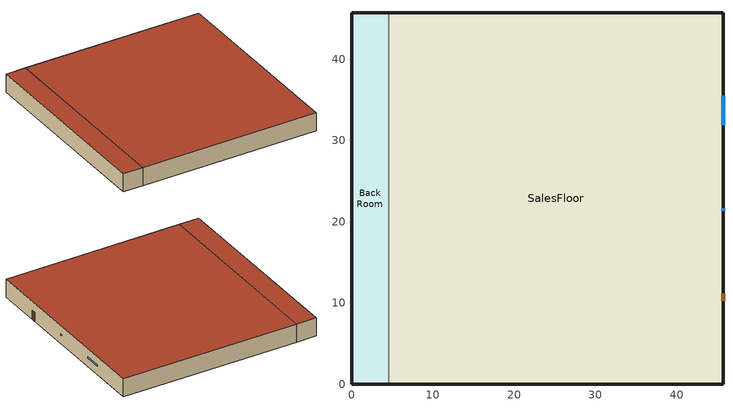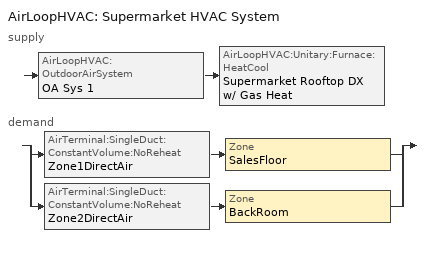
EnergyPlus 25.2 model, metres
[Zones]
BackRoom
 floor ground (BotFloorConstruction): 0,0 0,45.72 4.57,45.72 4.57,0 z0
 wall outside (FaceBrkIns4LWConcBlkGyp_R-11): 4.57,45.72 0,45.72 0,0 4.57,0 z0:4.27
 wall to SalesFloor (IntWallConstruction): 4.57,0 4.57,45.72 z0:4.27
 roof outside (SlagFeltIns6LWConcGapAcoTile_R-11): 4.57,0 4.57,45.72 0,45.72 0,0 z4.27
SalesFloor
 floor ground (BotFloorConstruction): 4.57,0 4.57,45.72 45.72,45.72 45.72,0 z0
 wall outside (FaceBrkIns4LWConcBlkGyp_R-11): 4.57,0 45.72,0 45.72,45.72 4.57,45.72 z0:4.27
 window (WinLib_1001): 45.72,31.85 45.72,35.51 z1.98:2.29
 window (WinLib_2003): 45.72,21.33 45.72,21.64 z1.98:2.29
 door (DoorConstruction): 45.72,10.21 45.72,11.12 z0:2.13
 roof outside (SlagFeltIns6LWConcGapAcoTile_R-11): 45.72,0 45.72,45.72 4.57,45.72 4.57,0 z4.27
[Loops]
AirLoopHVAC 'Supermarket HVAC System'
 supply: AirLoopHVAC:OutdoorAirSystem 'OA Sys 1' > AirLoopHVAC:Unitary:Furnace:HeatCool 'Supermarket Rooftop DX w/ Gas Heat'
 demand: split
  | AirTerminal:SingleDuct:ConstantVolume:NoReheat 'Zone1DirectAir' > Zone 'SalesFloor'
  | AirTerminal:SingleDuct:ConstantVolume:NoReheat 'Zone2DirectAir' > Zone 'BackRoom'
[Building]
None: North Axis {deg}=0; Terrain=Suburbs; Loads Convergence Tolerance Value {W}=0.04; Temperature Convergence Tolerance Value {deltaC}=0.4; Solar Distribution=MinimalShadowing; Maximum Number of Warmup Days=50; Minimum Number of Warmup Days=6
[Site:Location]
Miami Intl Ap_FL_USA Design_Conditions: Latitude {deg}=25.82; Longitude {deg}=-80.3; Time Zone {hr}=-5; Elevation {m}=11
[SizingPeriod:DesignDay] Day of Month=21; Humidity Condition Type=Wetbulb; Barometric Pressure {Pa}=101193; Rain Indicator=No; Snow Indicator=No; Daylight Saving Time Indicator=No; Solar Model Indicator=ASHRAEClearSky
Name | Month | Day Type | Maximum Dry-Bulb Temperature {C} | Daily Dry-Bulb Temperature Range {deltaC} | Wetbulb or DewPoint at Maximum Dry-Bulb {C} | Wind Speed {m/s} | Wind Direction {deg} | Sky Clearness
Miami Intl Ap Ann Htg 99.6% Condns DB | 1 | WinterDesignDay | 8.7 | 0 | 8.7 | 3.8 | 340 | 0
Miami Intl Ap Ann Clg .4% Condns DB=>MWB | 7 | SummerDesignDay | 33.2 | 6.7 | 25.3 | 4.5 | 140 | 1
[Site:GroundTemperature:BuildingSurface]
21, 21.5, 22, 22.2, 22.2, 22.2, 22.2, 22.2, 22.2, 22, 21.5, 21
[Material] Thermal Absorptance=0.9
Name | Roughness | Thickness {m} | Conductivity {W/m-K} | Density {kg/m3} | Specific Heat {J/kg-K} | Solar Absorptance | Visible Absorptance
FurnitureMaterial | MediumSmooth | 0.1 | 11 | 544.62 | 1210 | 0.78 | 0.78
StoreSlab | Smooth | 0.1524 | 1.73 | 2243 | 837 | 0.65 | 0.65
WoodForDoor | Smooth | 0.0635 | 0.1211 | 593 | 2510 | 0.78 | 0.78
GypForInterior; HF-E1 | Smooth | 0.0191 | 0.7264 | 1602 | 837 | 0.92 | 0.92
ConcForInterior | Smooth | 0.2033 | 0.5708 | 609 | 837 | 0.65 | 0.65
HF-A2 | Smooth | 0.1016 | 1.332 | 2082 | 920 | 0.93 | 0.93
HF-C2 | Smooth | 0.1015 | 0.3805 | 609 | 837 | 0.65 | 0.65
HF-E2 | Smooth | 0.0127 | 1.436 | 881 | 1674 | 0.55 | 0.55
HF-E3 | Smooth | 0.0095 | 0.1903 | 1121 | 1674 | 0.75 | 0.75
HF-C15 | Smooth | 0.1524 | 0.173 | 641 | 837 | 0.65 | 0.65
HF-E5 | Smooth | 0.0191 | 0.0605 | 481 | 837 | 0.32 | 0.32
[Material:NoMass]
R-11: Roughness=Rough; Thermal Resistance {m2-K/W}=1.935938; Thermal Absorptance=0.9; Solar Absorptance=0.75; Visible Absorptance=0.75
[Material:AirGap]
AirGap: Thermal Resistance {m2-K/W}=0.1762
[WindowMaterial:Glazing]
CLEAR 6MM: Optical Data Type=SpectralAverage; Thickness {m}=0.006; Solar Transmittance at Normal Incidence=0.775; Front Side Solar Reflectance at Normal Incidence=0.071; Back Side Solar Reflectance at Normal Incidence=0.071; Visible Transmittance at Normal Incidence=0.881; Front Side Visible Reflectance at Normal Incidence=0.08; Back Side Visible Reflectance at Normal Incidence=0.08; Infrared Transmittance at Normal Incidence=0; Front Side Infrared Hemispherical Emissivity=0.84; Back Side Infrared Hemispherical Emissivity=0.84; Conductivity {W/m-K}=0.9
[WindowMaterial:Gas]
AIR 6MM: Gas Type=Air; Thickness {m}=0.0063
[Construction]
FurnitureConstruction: FurnitureMaterial
BotFloorConstruction: StoreSlab
DoorConstruction: WoodForDoor
IntWallConstruction: GypForInterior, AirGap, ConcForInterior, AirGap, GypForInterior
FaceBrkIns4LWConcBlkGyp_R-11: HF-A2, R-11, HF-C2, HF-E1
SlagFeltIns6LWConcGapAcoTile_R-11: HF-E2, HF-E3, R-11, HF-C15, AirGap, HF-E5
WinLib_1001: CLEAR 6MM
WinLib_2003: CLEAR 6MM, AIR 6MM, CLEAR 6MM
[Zone] Type=1; Multiplier=1; Ceiling Height {m}=4.266992; Volume {m3}=autocalculate; Floor Area {m2}=autocalculate; Zone Inside Convection Algorithm=TARP
BackRoom; SalesFloor
[InternalMass] Construction=FurnitureConstruction
Name | Zone or ZoneList | Surface Area {m2}
BackRoom_Furniture1; BackRoom_Furniture2 | BackRoom | 95
SalesFloor_Furniture1; SalesFloor_Furniture2 | SalesFloor | 845
[People] Number of People Schedule=People_Shopping_Sch; Number of People Calculation Method=people; Fraction Radiant=0.2; Activity Level Schedule=Activity_Shopping_Sch
Name | Zone or ZoneList or Space or SpaceList | Number of People
BackRoom People 1 | BackRoom | 10
SalesFloor People 1 | SalesFloor | 150
[Lights] Schedule=Lighting_Sch; Design Level Calculation Method=LightingLevel; Return Air Fraction=0; Fraction Radiant=0.37; Fraction Visible=0.18; Fraction Replaceable=0
Name | Zone or ZoneList or Space or SpaceList | Lighting Level {W}
BackRoom Lights 1 | BackRoom | 1500
SalesFloor Lights 1 | SalesFloor | 45000
[ElectricEquipment] Design Level Calculation Method=EquipmentLevel; Fraction Lost=0
Name | Zone or ZoneList or Space or SpaceList | Schedule | Design Level {W} | Fraction Latent | Fraction Radiant
BackRoom ElecEq 1 | BackRoom | Elec_Equip_Sch | 150 | 0 | 0.25
SalesFloor ElecEq 1 | SalesFloor | Register_Equip_Sch | 1500 | 0 | 0.1
SalesFloor ElecEq 2 | SalesFloor | Bakery_Equip_Sch | 15000 | 0.05 | 0.4
SalesFloor ElecEq 3 | SalesFloor | Elec_Equip_Sch | 600 | 0 | 0.25
[ZoneControl:Thermostat]
SalesFloor Thermostat: Zone or ZoneList=SalesFloor; Control Type Schedule=Zone Control Type Sched; Control 1=DualSetPoint
[ThermostatSetpoint:DualSetpoint]
DualSetPoint: Heating Setpoint Temperature Schedule=Heating Setpoints; Cooling Setpoint Temperature Schedule=Cooling Setpoints
[AirTerminal:SingleDuct:ConstantVolume:NoReheat] Availability Schedule=FanAndCoilAvailSched
Name | Maximum Air Flow Rate {m3/s}
Zone1DirectAir | 5.225
Zone2DirectAir | 0.275
[Zone equipment]
SalesFloor: Zone1DirectAir
BackRoom: Zone2DirectAir
[Fan:OnOff]
Supply Fan 1: Availability Schedule=FanAndCoilAvailSched; Fan Total Efficiency=0.7; Pressure Rise {Pa}=600; Maximum Flow Rate {m3/s}=5.5; Motor Efficiency=0.9; Motor In Airstream Fraction=1
[Coil:Cooling:DX:SingleSpeed]
Furnace ACDXCoil 1: Availability Schedule=FanAndCoilAvailSched; Gross Rated Total Cooling Capacity {W}=100000; Gross Rated Sensible Heat Ratio=0.8; Gross Rated Cooling COP {W/W}=3; Rated Air Flow Rate {m3/s}=5.5; 2023 Rated Evaporator Fan Power Per Volume Flow Rate {W/(m3/s)}=934.4; Total Cooling Capacity Function of Temperature Curve=WindACCoolCapFT; Total Cooling Capacity Function of Flow Fraction Curve=WindACCoolCapFFF; Energy Input Ratio Function of Temperature Curve=WindACEIRFT; Energy Input Ratio Function of Flow Fraction Curve=WindACEIRFFF; Part Load Fraction Correlation Curve=WindACPLFFPLR; Nominal Time for Condensate Removal to Begin {s}=1000; Ratio of Initial Moisture Evaporation Rate and Steady State Latent Capacity=1.5; Maximum Cycling Rate {cycles/hr}=3; Latent Capacity Time Constant {s}=45
[Coil:Heating:Fuel] Availability Schedule=FanAndCoilAvailSched; Fuel Type=NaturalGas; Burner Efficiency=0.8; Nominal Capacity {W}=100000
Furnace Heating Coil 1; Humidistat Reheat Coil 1
[AirLoopHVAC:Unitary:Furnace:HeatCool]
Supermarket Rooftop DX w/ Gas Heat: Availability Schedule=FanAndCoilAvailSched; Supply Air Fan Operating Mode Schedule=ContinuousFanSchedule; Maximum Supply Air Temperature {C}=80; Cooling Supply Air Flow Rate {m3/s}=5.5; Heating Supply Air Flow Rate {m3/s}=5.5; No Load Supply Air Flow Rate {m3/s}=5.5; Controlling Zone or Thermostat Location=SalesFloor; Supply Fan=Supply Fan 1; Fan Placement=BlowThrough; Heating Coil=Furnace Heating Coil 1; Cooling Coil=Furnace ACDXCoil 1; Dehumidification Control Type=CoolReheat; Reheat Coil=Humidistat Reheat Coil 1
[Controller:OutdoorAir]
OA Controller 1: Minimum Outdoor Air Flow Rate {m3/s}=0.25; Maximum Outdoor Air Flow Rate {m3/s}=1.4; Economizer Control Type=NoEconomizer; Economizer Control Action Type=ModulateFlow; Lockout Type=NoLockout; Minimum Limit Type=FixedMinimum; Minimum Outdoor Air Schedule=OAFractionSched
[AirLoopHVAC]
Supermarket HVAC System: Design Supply Air Flow Rate {m3/s}=5.5
[AvailabilityManager:Scheduled]
Name | Schedule
Furnace 1 Avail | FanAndCoilAvailSched
Outdoor Air 1 Avail | OutdoorAirAvailSched
[Refrigeration:Case] Rated Ambient Temperature {C}=23.88; Rated Ambient Relative Humidity {percent}=55
Name | Availability Schedule | Zone | Rated Total Cooling Capacity per Unit Length {W/m} | Rated Latent Heat Ratio | Rated Runtime Fraction | Case Length {m} | Case Operating Temperature {C} | Latent Case Credit Curve Type | Latent Case Credit Curve | Standard Case Fan Power per Unit Length {W/m} | Operating Case Fan Power per Unit Length {W/m} | Standard Case Lighting Power per Unit Length {W/m} | Case Lighting Schedule | Fraction of Lighting Energy to Case | Case Anti-Sweat Heater Power per Unit Length {W/m} | Anti-Sweat Heater Control Type | Humidity at Zero Anti-Sweat Heater Energy {percent} | Case Height {m} | Fraction of Anti-Sweat Heater Energy to Case | Case Defrost Power per Unit Length {W/m} | Case Defrost Type | Under Case HVAC Return Air Fraction | Refrigerated Case Restocking Schedule | Case Defrost Schedule | Case Defrost Drip-Down Schedule | Minimum Anti-Sweat Heater Power per Unit Length {W/m} | Defrost Energy Correction Curve Type | Defrost Energy Correction Curve | Case Credit Fraction Schedule
SelfContainedDisplayCase | CaseOperatingSched | SalesFloor | 1000 | 0.08 | 0.85 | 10 | 13 | CaseTemperatureMethod | MultiShelfVertical_LatentEnergyMult | 40 | 40 | 75 | LightingOnSched | 0.9 | 0 | None | 0 | 0 | 0 | 0 | None | 0 | SelfContainedCaseStockingSched
FishDisplayCase | CaseCleanedOnMonday | SalesFloor | 288.4 | 0.1 | 0.85 | 15 | 1.1 | RelativeHumidityMethod | RHCubic_LatentEnergyMult | 0 | 0 | 41.56 | CaseLightingSched | 0.9 | 0 | None | 0 | 0 | 0.2 | 0 | OffCycle | 0.05 | CaseStockingSched | CaseDefrostSched | CaseDripDownSched
MeatDisplayCase | CaseCleanedOnTuesday | SalesFloor | 456.6 | 0.1 | 0.85 | 26 | -4.4 | CaseTemperatureMethod | SingleShelfHorizontal_LatentEnergyMult | 47.2 | 47.2 | 86.8 | CaseLightingSched | 0.9 | 13.2 | Linear | 35 | 1.5 | 0.2 | 585.8 | ElectricWithTemperatureTermination | 0.05 | CaseStockingSched | CaseDefrostSched2 | CaseDripDownSched2 | 0 | CaseTemperatureMethod | SingleShelfHorizontal_DefrostEnergyMult
MultiDeckDairyAndDeliCase | CaseOperatingSched | SalesFloor | 1890 | 0.3 | 0.85 | 12 | -1.1 | CaseTemperatureMethod | MultiShelfVertical_LatentEnergyMult | 78.7 | 78.7 | 307.3 | CaseLightingSched | 0.77 | 0 | None | 0 | 0 | 0.2 | 0 | OffCycle | 0.05 | CaseStockingSched | CaseDefrostSched3 | CaseDripDownSched3 | 0 |  |  | DairyCaseCreditReductionSched
OpenWellIceCreamDisplayCase | CaseCleanedOnMonday | SalesFloor | 441.6 | 0.08 | 0.85 | 14.6 | -34.4 | CaseTemperatureMethod | SingleShelfHorizontal_LatentEnergyMult | 28.7 | 28.7 | 42.7 | CaseLightingSched | 0.9 | 70 | Linear | 35 | 1.5 | 0.2 | 76.5 | HotGas | 0.05 | CaseStockingSched | CaseDefrostSched | CaseDripDownSched | 0 |  |  | CaseCreditReductionSched
GlassDoorFrozenFood | CaseOperatingSched | SalesFloor | 615.8 | 0.13 | 0.85 | 11.7 | -23.3 | CaseTemperatureMethod | SingleShelfHorizontal_LatentEnergyMult | 57.9 | 57.9 | 99.8 | CaseLightingSched | 1 | 218.7 | HeatBalanceMethod | 1.5 | 1.5 | 0.2 | 1106.5 | HotGasWithTemperatureTermination | 0.1 | CaseStockingSched | CaseDefrostSched2 | CaseDripDownSched2 | 0 | CaseTemperatureMethod | SingleShelfHorizontal_DefrostEnergyMult | CaseCreditReductionSched
WalkInFreezer | CaseOperatingSched | BackRoom | 1098 | 0.1 | 0.75 | 4.27 | -2.22 | CaseTemperatureMethod | SingleShelfHorizontal_LatentEnergyMult | 172.2 | 172.2 | 28.1 | CaseLightingSched2 | 1 | 0 | None | 0 | 0 | 0 | 1291.7 | Electric | 0 | WalkInStockingSched | CaseDefrostSched3 | CaseDripDownSched3 | 0 |  |  | CaseCreditReductionSched2
[Refrigeration:CompressorRack] Condenser Type=AirCooled
Name | Heat Rejection Location | Design Compressor Rack COP {W/W} | Compressor Rack COP Function of Temperature Curve | Design Condenser Fan Power {W} | Refrigeration Case Name or WalkIn Name or CaseAndWalkInList | Condenser Fan Power Function of Temperature Curve
SelfContainedDisplay | Zone | 4 | RackCOPfTCurve2 | 175 | SelfContainedDisplayCase
MediumTempRack | Outdoors | 1.7 | RackCOPfTCurve | 1025 | MedTempCaseList | RackCondFanCurve
LowTempRack | Outdoors | 1.5 | RackCOPfTCurve | 1025 | LowTempCaseList | RackCondFanCurve2
[Refrigeration:CaseAndWalkInList]
Name | Case or WalkIn 1 | Case or WalkIn 2 | Case or WalkIn 3
MedTempCaseList | FishDisplayCase | MeatDisplayCase | MultiDeckDairyAndDeliCase
LowTempCaseList | OpenWellIceCreamDisplayCase | GlassDoorFrozenFood | WalkInFreezer
[Schedule:Compact]
People_Shopping_Sch: Through: 12/31, For: Weekdays SummerDesignDay WinterDesignDay, Until: 8:00, 0.02, Until: 20:00, 1, Until: 24:00, 0.04, For: Saturday, Until: 8:00, 0.01, Until: 18:00, 1, Until: 24:00, 0.05, For: AllOtherDays, Until: 8:00, 0.01, Until: 18:00, 0.75, Until: 24:00, 0.01
Lighting_Sch: Through: 12/31, For: Weekdays SummerDesignDay WinterDesignDay, Until: 4:00, 0.2, Until: 7:00, 0.3, Until: 21:00, 1, Until: 22:00, 0.3, Until: 24:00, 0.2, For: Saturday, Until: 4:00, 0.2, Until: 7:00, 0.3, Until: 21:00, 1, Until: 22:00, 0.3, Until: 24:00, 0.2, For: AllOtherDays, Until: 4:00, 0.2, Until: 7:00, 0.3, Until: 21:00, 1, Until: 22:00, 0.3, Until: 24:00, 0.2
Register_Equip_Sch: Through: 12/31, For: Weekdays SummerDesignDay WinterDesignDay, Until: 8:00, 0, Until: 19:00, 1, Until: 24:00, 0, For: Saturday, Until: 8:00, 0, Until: 19:00, 1, Until: 24:00, 0, For: AllOtherDays, Until: 8:00, 0, Until: 19:00, 1, Until: 24:00, 0
Bakery_Equip_Sch: Through: 12/31, For: Weekdays SummerDesignDay WinterDesignDay, Until: 4:00, 0, Until: 18:00, 1, Until: 24:00, 0, For: Saturday, Until: 4:00, 0, Until: 18:00, 1, Until: 24:00, 0, For: AllOtherDays, Until: 4:00, 0, Until: 18:00, 1, Until: 24:00, 0
Elec_Equip_Sch: Through: 12/31, For: Weekdays SummerDesignDay WinterDesignDay, Until: 8:00, 0.5, Until: 18:00, 1, Until: 24:00, 0.5, For: Saturday, Until: 8:00, 0.5, Until: 18:00, 1, Until: 24:00, 0.5, For: AllOtherDays, Until: 8:00, 0.5, Until: 18:00, 1, Until: 24:00, 0.5
Activity_Shopping_Sch: Through: 12/31, For: AllDays, Until: 24:00, 105
CaseLightingSched: Through: 12/31, For: AllDays, Until: 6:00, 0, Until: 21:00, 1, Until: 24:00, 0
CaseLightingSched2: Through: 12/31, For: AllDays, Until: 6:00, 0, Until: 7:00, 1, Until: 11:00, 0, Until: 13:00, 0.5, Until: 19:00, 0, Until: 20:00, 1, Until: 24:00, 0
LightingOnSched; CaseOperatingSched; FanAndCoilAvailSched; OutdoorAirAvailSched; ContinuousFanSchedule: Through: 12/31, For: AllDays, Until: 24:00, 1
CaseStockingSched: Through: 12/31, For: AllDays, Until: 13:00, 0, Until: 14:00, 50, Until: 15:00, 35, Until: 24:00, 0
SelfContainedCaseStockingSched: Through: 12/31, For: AllDays, Until: 6:00, 0, Until: 7:00, 50, Until: 9:00, 70, Until: 10:00, 80, Until: 11:00, 70, Until: 13:00, 50, Until: 14:00, 80, Until: 15:00, 90, Until: 16:00, 80, Until: 24:00, 0
WalkInStockingSched: Through: 12/31, For: Tuesday Friday, Until: 4:00, 0, Until: 5:00, 725, Until: 6:00, 417, Until: 7:00, 290, Until: 24:00, 0, For: AllOtherDays, Until: 4:00, 0, Until: 5:00, 125, Until: 6:00, 117, Until: 7:00, 90, Until: 19:00, 0, Until: 20:00, 125, Until: 21:00, 117, Until: 22:00, 90, Until: 24:00, 0
OAFractionSched: Through: 12/31, For: AllDays, Until: 6:00, 0, Until: 20:00, 1, Until: 24:00, 0
CaseCleanedOnMonday: Through: 12/31, For: Monday, Until: 5:00, 1, Until: 7:00, 0, Until: 24:00, 1, For: AllOtherDays, Until: 24:00, 1
CaseCleanedOnTuesday: Through: 12/31, For: Tuesday, Until: 5:00, 1, Until: 7:00, 0, Until: 24:00, 1, For: AllOtherDays, Until: 24:00, 1
Heating Setpoints: Through: 12/31, For: AllDays, Until: 24:00, 22
Cooling Setpoints: Through: 12/31, For: AllDays, Until: 24:00, 24
Zone Control Type Sched: Through: 12/31, For: AllDays, Until: 24:00, 4
CaseCreditReductionSched: Through: 12/31, For:AllDays, Interpolate:No, Until: 7:00, 0.2, Until: 21:00, 1, Until: 24:00, 0.2
CaseCreditReductionSched2: Through: 12/31, For:AllDays, Interpolate:No, Until: 7:00, 0.2, Until: 21:00, 0.4, Until: 24:00, 0.2
DairyCaseCreditReductionSched: Through: 12/31, For:AllDays, Interpolate:No, Until: 7:00, 0.2, Until: 21:00, 0.6, Until: 24:00, 0.2
CaseDefrostSched: Through: 12/31, For:AllDays, Interpolate:Average, Until: 4:00, 0, Until: 4:17, 1, Until: 14:00, 0, Until: 14:17, 1, Until: 24:00, 0
CaseDripDownSched: Through: 12/31, For:AllDays, Interpolate:Average, Until: 4:00, 0, Until: 4:22, 1, Until: 14:00, 0, Until: 14:22, 1, Until: 24:00, 0
CaseDefrostSched2: Through: 12/31, For:AllDays, Interpolate:Average, Until: 08:00, 0, Until: 08:17, 1, Until: 18:00, 0, Until: 18:17, 1, Until: 24:00, 0
CaseDripDownSched2: Through: 12/31, For:AllDays, Interpolate:Average, Until: 08:00, 0, Until: 08:22, 1, Until: 18:00, 0, Until: 18:22, 1, Until: 24:00, 0
CaseDefrostSched3: Through: 12/31, For:AllDays, Interpolate:Average, Until: 11:00, 0, Until: 11:20, 1, Until: 23:00, 0, Until: 23:20, 1, Until: 24:00, 0
CaseDripDownSched3: Through: 12/31, For:AllDays, Interpolate:Average, Until: 11:00, 0, Until: 11:30, 1, Until: 23:00, 0, Until: 23:30, 1, Until: 24:00, 0
[Curve:Quadratic]
Name | Coefficient1 Constant | Coefficient2 x | Coefficient3 x**2 | Minimum Value of x | Maximum Value of x | Input Unit Type for X | Output Unit Type
WindACCoolCapFFF | 0.8 | 0.2 | 0 | 0.5 | 1.5
WindACEIRFFF | 1.1552 | -0.1808 | 0.0256 | 0.5 | 1.5
WindACPLFFPLR | 0.85 | 0.15 | 0 | 0 | 1
RackCondFanCurve | 0.3 | 0.02 | 0 | 10 | 35
RackCondFanCurve2 | 0 | 0.02857 | 0 | 0 | 35
RackCOPfTCurve | 1.7603 | -0.0377 | 0.0004 | 10 | 35 | Temperature | Dimensionless
RackCOPfTCurve2 | 1 | 0 | 0 | 0 | 50 | Temperature | Dimensionless
[Curve:Cubic]
Name | Coefficient1 Constant | Coefficient2 x | Coefficient3 x**2 | Coefficient4 x**3 | Minimum Value of x | Maximum Value of x
RHCubic_LatentEnergyMult | -0.4641 | 0.0268 | 0 | 0 | 17.32 | 80
MultiShelfVertical_LatentEnergyMult | 0.0265263 | 0.00107803 | -6.02558e-05 | 1.23732e-06 | -35 | 20
SingleShelfHorizontal_LatentEnergyMult | 0.0203756 | 0.000243779 | 1.14001e-05 | 1.81142e-07 | -35 | 20
SingleShelfHorizontal_DefrostEnergyMult | 0.0236322 | 0.0006232 | 2.83282e-05 | 4.40351e-07 | -35 | 20
[Curve:Biquadratic] Minimum Value of x=12.77778; Maximum Value of x=23.88889; Minimum Value of y=18; Maximum Value of y=46.11111; Input Unit Type for X=Temperature; Input Unit Type for Y=Temperature; Output Unit Type=Dimensionless
Name | Coefficient1 Constant | Coefficient2 x | Coefficient3 x**2 | Coefficient4 y | Coefficient5 y**2 | Coefficient6 x*y
WindACCoolCapFT | 0.942588 | 0.00954335 | 0.00068377 | -0.0110427 | 5.249e-06 | -9.72e-06
WindACEIRFT | 0.342414 | 0.034885 | -0.0006237 | 0.00497722 | 0.000437951 | -0.000728028
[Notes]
Supermarket.idf
Basic file description: 1 story building divided into 2 interior conditioned zones. Roof with no plenum.
Floor in contact with the ground.
Highlights:             Example of refrigerated display cases and compressor racks.
Refrigeration:          (compressor location) Rack name:            Display case names on rack:
Rack 1 (indoors) :    SelfContainedDisplay  SelfContainedDisplayCase (located in zone SalesFloor)
Rack 2 (outdoors):    MediumTempRack        FishDisplayCase
Rack 3 (outdoors):    LowTempRack           OpenWellIceCreamDisplayCase
Display Case
Configuration:   Refrigerated cases configured to represent actual performance of medium and low temp cases.
Self contained display case representative of "plug-in" type case with attached
compressor and condenser section.  Condenser heat for this case is rejected to the zone.
Walk-in cooler is modeled using a low runtime fraction with a 2 day/week stocking schedule.
Simulation Location/Run: USA_FL_Miami.Intl.AP_722020_TMY3, 2 design days, 2 run periods,
Run Control executes the run periods, design days are not simulated.
Location:                Miami, FL USA
Design Days:             MIAMI_FL_USA Annual Heating 99.6%, MaxDB=8.7°C
MIAMI_FL_USA Annual Cooling (DB=>MWB) .4%, MaxDB=33.2°C MWB=25.3°C
Run Period (Weather File): Winter 1/14, Summer 7/7, USA_FL_Miami.Intl.AP_722020_TMY3
Run Control:             No Zone or System sizing required. Simulation uses weather file for run periods.
Building: Single floor rectangular building 150 ft x 150 ft, zone height 14 feet. FaceBrkIns4LWConcBlkGyp_R-11
There is 1 door and 2 windows at the front of the building. The exterior walls are Face brick with
R-11 insulation and concrete block with gypsum board on the interior surface. Partions wall is 8" concrete
block covered with gypsum board on each surface. The roof is a built up roof with 1/2 in slag over 3/8 in
felt and membrane with R-11 insulation over 6 in lightweight concrete, an air gap separates the interior
acoustical tiles. The windows are single pane 6mm clear and double pane 6mm clear with 6mm air gap.
The window to wall ratio is approximately 0.0016.
The building is oriented due north with front of building facing east.
Floor Area:        2090.1  m2 (22,500 ft2)
Number of Stories: 1
Zone Description Details:
Internal gains description:     ZONE Backroom    - lighting is 1500 watts, equip is 150 watts, 10 occupants
ZONE SalesFloor  - lighting is 45000 watts, equip is 17100 watts, 100 occupants
Above includes Front Sales Register equipment included at 1.5 Kw. Sales floor misc.
equipment at 600 W. Bakery equipment at 15 Kw. Backroom misc. equipment at 150 W.
Interzone Surfaces:             1 interzone surfaces (see diagram)
Internal Mass:                  Yes, 1880 m2 simulating product
Windows:                        2 - single pane clear 6mm glass and double pane 6mm with 6mm air gap
Detached Shading:               None
Daylight:                       None
Natural Ventilation:            None
Compact Schedules:              Yes
Solair Distribution:            MinimalShadowing
HVAC:                           Heat/cool furnace with DX coil for cooling, using an air-reheat strategy to keep
SALESFLOOR zone humidity below a 50% RH setpoint. Outdoor ventilation air is
introduced through the air loop. Heating up to 22 C during all hours.
Cooling to 24 C during all hours. Fans and coils scheduled to be available all
Reheat coil on all year. System configuration is very basic--air loop has a fan,
cooling coil, and heating coil.
Zonal Equipment:                AirTerminal:SingleDuct:Uncontrolled
Central Air Handling Equipment: Yes
System Equipment Autosize:      No
Purchased Cooling:              No
Purchased Heating:              No
Purchased Chilled Water:        No
Purchased Hot Water:            No
HVAC System:                    AirLoopHVAC:Unitary:Furnace:HeatCool
Coils:                          Coil:Cooling:DX:SingleSpeed, Coil:Heating:Fuel
Pumps:                          None
Boilers:                        None
Chillers:                       None
Towers:                         None
Standard Reports:               Report:Table:Monthly
Timestep or Hourly Variables:   Timestep
Time bins Report:               None
HTML Report:                    None
Environmental Emissions:        None
Utility Tariffs:                None
